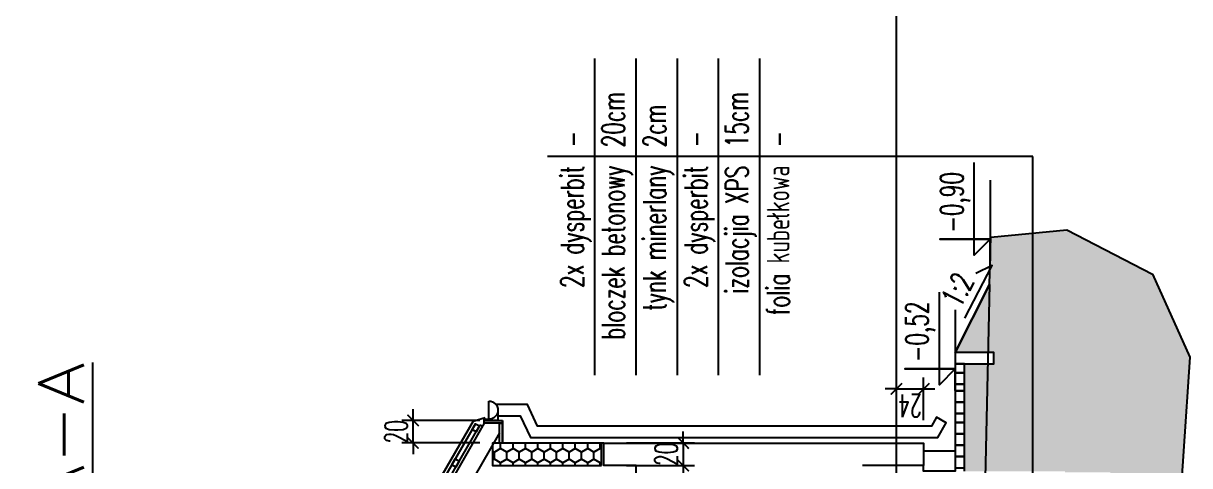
# Model space of a CAD drawing. Header units: millimetres. Extents: x -24587 to 37983, y -70862 to 338.
# Drawn here: x 12663 to 13693, y -59887 to -59497 of the extents above; entities that cross this region are included whole.
import ezdxf
from ezdxf.enums import TextEntityAlignment as Align

# ---------------------------------------------------------------- set-up
doc = ezdxf.new("R2010")
doc.units = ezdxf.units.MM
doc.header["$LTSCALE"] = 50
doc.linetypes.add('DASHED2', pattern=[9.525, 6.35, -3.175])
doc.layers.get('Defpoints').update_dxf_attribs({"color": 251})
doc.layers.add('__NIEDRUK__', color=54, linetype='Continuous', plot=False)
for name, color, linetype in [('A-WIEZBA', 163, 'Continuous'), ('K-HATCH', 8, 'Continuous'), ('K-HATCH243', 243, 'Continuous'), ('K-LINIA', 254, 'Continuous'), ('K-SCIANY', 2, 'Continuous'), ('K-SRUBY', 3, 'Continuous'), ('K-TEXT 2.4mm', 71, 'Continuous'), ('K-TEXT 2mm', 254, 'Continuous'), ('K-TEXT 4mm', 4, 'Continuous'), ('K-WYMIARY', 1, 'Continuous')]:
    doc.layers.add(name, color=color, linetype=linetype)
doc.styles.add('text 2mm', font='romans.shx', dxfattribs={"width": 0.65})
doc.styles.add('text 4mm', font='romans.shx', dxfattribs={"width": 0.8})
doc.styles.add('WYM1', font='romanszb.shx', dxfattribs={"width": 0.6})
doc.dimstyles.new('CM100', dxfattribs={"dimscale": 5, "dimtxt": 2, "dimasz": 1, "dimexe": 1, "dimexo": 2, "dimgap": 0.5, "dimtad": 1, "dimrnd": 0.5, "dimdsep": 46, "dimtxsty": 'WYM1', "dimblk": 'OBLIQUE', "dimcen": 0, "dimdle": 1, "dimclrd": 253, "dimclre": 251, "dimclrt": 30, "dimadec": 0, "dimazin": 0, "dimtfac": 1, "dimtix": 1, "dimtmove": 0, "dimatfit": 0, "dimfxl": 1, "dimtfillclr": 256, "dimtolj": 1, "dimarcsym": 0})

# ---------------------------------------------------------------- blocks, each defined once
blk = doc.blocks.new('A$C00a14aaa')
blk.add_lwpolyline([(24, 4), (24, -15.8), (5, -24.8), (5, -384.7), (17.7, -392.1), (22.7, -383.4), (15, -379), (15, -31.1), (34, -22.1), (34, 5.8)])
blk = doc.blocks.new('_ArchTick')
at = {"color": 0, "linetype": 'ByBlock', "const_width": 0.15}
blk.add_lwpolyline([(-0.5, -0.5), (0.5, 0.5)], dxfattribs=at)
blk = doc.blocks.new('*D158')
at = {"layer": 'Defpoints', "color": 0, "transparency": 16777216}
for p in [(13007, -59847.4), (13086, -59847.4), (13086, -59867.3)]:
    blk.add_point(p, dxfattribs=at)
at = {"layer": 'K-WYMIARY', "color": 253, "lineweight": -2, "transparency": 16777216}
for p, q in [((13007, -59847.4), (13007, -59837.4)), ((13007, -59867.3), (13007, -59847.4)), ((13007, -59867.3), (13007, -59877.3))]:
    blk.add_line(p, q, dxfattribs=at)
at = {"layer": 'K-WYMIARY', "color": 251, "lineweight": -2, "transparency": 16777216}
for p, q in [((13066, -59847.4), (12997, -59847.4)), ((13066, -59867.3), (12997, -59867.3))]:
    blk.add_line(p, q, dxfattribs=at)
at = {"layer": 'K-WYMIARY', "color": 253, "lineweight": -2, "transparency": 16777216, "xscale": 10, "yscale": 10, "zscale": 10}
for p, rotation in [((13007, -59847.4), 270.0000000000001), ((13007, -59867.3), 90.0000000000001)]:
    blk.add_blockref('_ArchTick', p, dxfattribs=dict(at, rotation=rotation))
at = {"layer": 'K-WYMIARY', "color": 30, "transparency": 16777216, "insert": (12992, -59857.4), "char_height": 20, "attachment_point": 5, "rotation": 90, "style": 'WYM1'}
blk.add_mtext('\\A1;20', dxfattribs=at)
blk = doc.blocks.new('*D159')
at = {"layer": 'Defpoints', "color": 0, "transparency": 16777216}
for p in [(13175.5, -59867.3), (13175.5, -59887.3), (13245.6, -59887.3)]:
    blk.add_point(p, dxfattribs=at)
at = {"layer": 'K-WYMIARY', "color": 253, "lineweight": -2, "transparency": 16777216}
for p, q in [((13245.6, -59867.3), (13245.6, -59857.3)), ((13245.6, -59867.3), (13245.6, -59887.3)), ((13245.6, -59887.3), (13245.6, -59897.3))]:
    blk.add_line(p, q, dxfattribs=at)
at = {"layer": 'K-WYMIARY', "color": 251, "lineweight": -2, "transparency": 16777216}
for p, q in [((13195.5, -59867.3), (13255.6, -59867.3)), ((13195.5, -59887.3), (13255.6, -59887.3))]:
    blk.add_line(p, q, dxfattribs=at)
at = {"layer": 'K-WYMIARY', "color": 253, "lineweight": -2, "transparency": 16777216, "xscale": 10, "yscale": 10, "zscale": 10}
for p, rotation in [((13245.6, -59867.3), 270.0000000000001), ((13245.6, -59887.3), 90.0000000000001)]:
    blk.add_blockref('_ArchTick', p, dxfattribs=dict(at, rotation=rotation))
at = {"layer": 'K-WYMIARY', "color": 30, "transparency": 16777216, "insert": (13230.6, -59877.3), "char_height": 20, "attachment_point": 5, "rotation": 90, "style": 'WYM1'}
blk.add_mtext('\\A1;20', dxfattribs=at)
blk = doc.blocks.new('*D183')
at = {"layer": 'Defpoints', "color": 0, "transparency": 16777216}
for p in [(13458, -59819.6), (13458, -59867.3), (13434, -59931.3)]:
    blk.add_point(p, dxfattribs=at)
at = {"layer": 'K-WYMIARY', "color": 251, "lineweight": -2, "transparency": 16777216}
for p, q in [((13434, -59911.3), (13434, -59809.6)), ((13458, -59847.3), (13458, -59809.6))]:
    blk.add_line(p, q, dxfattribs=at)
at = {"layer": 'K-WYMIARY', "color": 253, "lineweight": -2, "transparency": 16777216}
for p, q in [((13434, -59819.6), (13424, -59819.6)), ((13434, -59819.6), (13458, -59819.6)), ((13458, -59819.6), (13468, -59819.6))]:
    blk.add_line(p, q, dxfattribs=at)
at = {"layer": 'K-WYMIARY', "color": 253, "lineweight": -2, "transparency": 16777216, "xscale": 10, "yscale": 10, "zscale": 10}
blk.add_blockref('_ArchTick', (13434, -59819.6), dxfattribs=at)
at = {"layer": 'K-WYMIARY', "color": 253, "lineweight": -2, "transparency": 16777216, "xscale": 10, "yscale": 10, "zscale": 10, "rotation": 180.0000000000001}
blk.add_blockref('_ArchTick', (13458, -59819.6), dxfattribs=at)
at = {"layer": 'K-WYMIARY', "color": 30, "transparency": 16777216, "insert": (13446, -59834.6), "char_height": 20, "attachment_point": 5, "rotation": 180, "style": 'WYM1'}
blk.add_mtext('\\A1;24', dxfattribs=at)
blk = doc.blocks.new('A$Ccb614bb5')
blk.add_lwpolyline([(-9, 0), (0, 0), (0, 12), (-1, 12), (-1, 8), (-17, 8)])
blk.add_arc((-9, 8), 8, 180, 0)

msp = doc.modelspace()

# ---------------------------------------------------------------- hatches: boundary and pattern name
at = {"layer": 'K-HATCH'}
h = msp.add_hatch(dxfattribs=at)
h.set_pattern_fill('HONEY', color=256, scale=2)
h.set_pattern_definition([(90, (315.0566, 2), (-5.4992613, 9.525), [6.35, -12.7]), (210, (315.0566, 2), (-5.49926133, -9.525), [6.35, -12.7]), (150, (315.0566, 2), (-10.9985226, 2e-08), [-12.7, 6.35])])
h.paths.add_polyline_path([(13077.186, -59867.349), (13077.186, -59887.349), (13173.509, -59887.349), (13173.509, -59867.349)])
at = {"layer": 'K-HATCH243'}
h = msp.add_hatch(dxfattribs=at)
h.set_pattern_fill('AR-CONC', color=256, scale=0.12, angle=180)
h.set_pattern_definition([(320, (-1161.174, 2e-11), (-1.9126903, -21.8621603), [2.286, -25.146]), (265, (-1161.174, 2e-11), (22.9268214, 4.2292106), [1.8288, -20.11687]), (10.451445, (-1161.334, -1.822), (21.01413, -17.63295), [1.942801, -21.370829]), (316.1842, (-1155.078, 2e-11), (-5.045079, -32.529485), [3.429, -37.719]), (6.63556, (-1155.5, -2.71), (29.691135, -28.488496), [2.914203, -32.056273]), (261.18415, (-1155.078, 2e-11), (29.691135, -28.488496), [2.743196, -30.175168]), (291, (-1156.602, -3.048), (-12.271824, -18.193727), [2.286, -25.146]), (236, (-1156.602, -3.048), (22.102556, -7.4162434), [1.8288, -20.1168]), (341.451445, (-1157.625, -4.564), (9.830732, -25.60997), [1.942801, -21.3707925]), (307.5, (-1161.174, 2e-11), (10.1466047, -0.3706324), [0, -19.87296, 0, -20.4216, 0, -20.193]), (277.5, (-1161.174, 2e-11), (12.021669, -8.0183595), [0, -11.64336, 0, -19.41576, 0, -7.6962]), (237.5, (-1161.174, 6.797), (-0.6874493, -16.2708714), [0, -7.62, 0, -23.7744, 0, -31.5468]), (227.5, (-1161.174, 9.845), (3.051179, -17.7755018), [0, -9.906, 0, -15.78864, 0, -22.4028])])
h.paths.add_polyline_path([(13623.009, -60349.349), (13583.009, -60349.349), (13583.009, -60331.349), (13466.009, -60331.349), (13466.009, -60783.349), (13583.009, -60783.349), (13583.009, -60761.349), (13623.009, -60761.349), (13623.009, -60821.349), (13583.009, -60821.349), (13583.009, -60822.424), (13486.009, -60822.273), (13486.009, -61000.433), (13486.071, -61156.348), (13522.166, -61113.688), (13592.408, -61043.446), (13656.457, -60806.529), (13681.85, -59957.558), (13693.014, -59791.614), (13660.32, -59718.215), (13584.567, -59679.122), (13517.521, -59685.621), (13516.169, -59727.461), (13486.009, -59787.349), (13520.009, -59787.349), (13520.009, -59797.349), (13494.009, -59797.349), (13494.009, -59892.349), (13583.009, -59892.349), (13583.009, -59893.349), (13623.009, -59893.349), (13623.009, -59953.349), (13583.009, -59953.349), (13583.009, -59931.349), (13466.009, -59931.349), (13466.009, -60307.349), (13583.009, -60307.349), (13583.009, -60289.349), (13623.009, -60289.349)])

# ---------------------------------------------------------------- linework, layer by layer
at = {"layer": '__NIEDRUK__'}
msp.add_line((13434.009, -63820.386), (13434.009, -58360.659), dxfattribs=at)
msp.add_lwpolyline([(13494.009, -59892.349), (13494.009, -59797.349), (13520.009, -59797.349), (13520.009, -59787.349), (13486.009, -59787.349), (13516.169, -59727.461), (13517.521, -59685.621), (13584.567, -59679.122), (13660.32, -59718.215), (13693.014, -59791.614), (13681.85, -59957.558)], dxfattribs=at)
at = {"layer": 'A-WIEZBA'}
for p, q in [((12754.591, -60391.099), (13066.292, -59851.217)), ((13069.958, -59849.869), (12756.756, -60392.349)), ((13066.292, -59851.217), (13068.458, -59852.467)), ((13083.482, -59858.443), (12775.232, -60392.349))]:
    msp.add_line(p, q, dxfattribs=at)
at = {"layer": 'A-WIEZBA', "elevation": 0}
for points in [[(13085.958, -59847.369), (13085.958, -59849.869), (13069.958, -59849.869), (13069.958, -59847.369)], [(13062.68, -59857.473), (13059.216, -59855.473), (13062.216, -59850.277), (13065.68, -59852.277)], [(13085.958, -59867.349), (13083.458, -59867.349), (13083.458, -59849.869), (13085.958, -59849.869)], [(13044.725, -59888.573), (13041.261, -59886.573), (13044.261, -59881.377), (13047.725, -59883.377)]]:
    msp.add_lwpolyline(points, close=True, dxfattribs=at)
msp.add_lwpolyline([(13085.958, -59849.869), (13069.958, -59849.869)], dxfattribs=at)
at = {"layer": 'K-HATCH'}
for points in [[(13520.009, -59797.349), (13520.009, -59787.349), (13486.009, -59787.349), (13486.009, -59797.349)], [(13494.009, -59805.349), (13494.009, -59797.349), (13486.009, -59797.349), (13486.009, -59805.349)], [(13494.009, -59815.349), (13494.009, -59805.349), (13486.009, -59805.349), (13486.009, -59815.349)], [(13494.009, -59821.349), (13494.009, -59815.349), (13486.009, -59815.349), (13486.009, -59821.349)], [(13494.009, -59831.349), (13494.009, -59821.349), (13486.009, -59821.349), (13486.009, -59831.349)], [(13494.009, -59841.349), (13494.009, -59831.349), (13486.009, -59831.349), (13486.009, -59841.349)], [(13494.009, -59849.349), (13494.009, -59841.349), (13486.009, -59841.349), (13486.009, -59849.349)], [(13494.009, -59859.349), (13494.009, -59849.349), (13486.009, -59849.349), (13486.009, -59859.349)], [(13173.509, -59887.349), (13173.509, -59867.349), (13077.186, -59867.349), (13077.186, -59887.349)], [(13494.009, -59869.349), (13494.009, -59859.349), (13486.009, -59859.349), (13486.009, -59869.349)], [(13494.009, -59879.349), (13494.009, -59869.349), (13486.009, -59869.349), (13486.009, -59879.349)], [(13494.009, -59889.349), (13494.009, -59879.349), (13486.009, -59879.349), (13486.009, -59889.349)]]:
    msp.add_lwpolyline(points, close=True, dxfattribs=at)
at = {"layer": 'K-LINIA'}
for points in [[(13175.509, -59867.349), (13458.009, -59867.349), (13458.009, -59874.349), (13486.009, -59874.349)], [(13458.009, -59874.349), (13458.009, -59887.349)]]:
    msp.add_lwpolyline(points, dxfattribs=at)
at = {"layer": 'K-SCIANY'}
for points in [[(13516.169, -59727.461), (13517.521, -59685.621)], [(13516.169, -59727.461), (13486.009, -59787.349), (13486.009, -59892.349), (13458.009, -59892.349), (13458.009, -59887.349), (13404.009, -59887.349)], [(13156.509, -60470.349), (13156.509, -60331.349), (13229.009, -60331.349), (13229.009, -60307.349), (13156.509, -60307.349), (13156.509, -59931.349), (13204.009, -59931.349), (13204.009, -59887.349), (13175.509, -59887.349), (13175.509, -59867.349), (13085.958, -59867.349), (13085.958, -59847.369)]]:
    msp.add_lwpolyline(points, dxfattribs=at)
at = {"layer": 'K-SCIANY', "linetype": 'DASHED2'}
msp.add_lwpolyline([(13516.169, -59727.461), (13486.009, -61132.748)], dxfattribs=at)
at = {"layer": 'K-SCIANY', "elevation": 0}
for points in [[(13060.115, -59847.917), (13070.827, -59844.937)], [(13060.115, -59847.917), (12745.787, -60392.349), (13060.115, -60936.781)]]:
    msp.add_lwpolyline(points, dxfattribs=at)
at = {"layer": 'K-SRUBY', "elevation": 0}
msp.add_lwpolyline([(13062.216, -59850.277), (12749.251, -60392.349), (13062.216, -60934.421)], dxfattribs=at)
at = {"layer": 'K-TEXT 2.4mm'}
for points in [[(13516.845, -59635.344), (13516.845, -59706.541), (13516.845, -59687.42), (13502.791, -59701.475), (13502.791, -59687.42), (13516.845, -59687.42), (13472.195, -59687.42), (13502.791, -59687.42), (13502.791, -59619.66)], [(13486.009, -59749.722), (13486.009, -59820.919), (13486.009, -59801.798), (13471.955, -59815.852), (13471.955, -59801.798), (13486.009, -59801.798), (13441.358, -59801.798), (13471.955, -59801.798), (13471.955, -59734.038)]]:
    msp.add_lwpolyline(points, dxfattribs=at)
at = {"layer": 'K-TEXT 2mm'}
for points in [[(13167.692, -59807.424), (13167.692, -59527.891)], [(13204.087, -59807.424), (13204.087, -59527.891)], [(13240.481, -59807.424), (13240.481, -59527.891)], [(13276.876, -59807.424), (13276.876, -59527.891)], [(13313.271, -59807.424), (13313.271, -59527.891)], [(13554.444, -59614.252), (13125.807, -59614.252)], [(13554.444, -59949.871), (13554.444, -59614.252)], [(13494.504, -59757.228), (13518.59, -59710.539), (13504.073, -59717.575)]]:
    msp.add_lwpolyline(points, dxfattribs=at)

# ---------------------------------------------------------------- block references
at = {"layer": 'K-SRUBY', "xscale": -1, "rotation": 90.00000000000007}
msp.add_blockref('A$Ccb614bb5', (13081.958, -59847.369), dxfattribs=at)
at = {"layer": 'K-SRUBY', "rotation": 90.00000000000021}
msp.add_blockref('A$C00a14aaa', (13085.958, -59867.349), dxfattribs=at)

# ---------------------------------------------------------------- texts
at = {"layer": 'K-TEXT 2mm', "style": 'text 2mm', "width": 0.65}
for s, p in [('20cm', (13183.896, -59606.359)), ('15cm', (13293.08, -59606.359)), ('2cm', (13220.291, -59606.359)), ('-', (13147.502, -59606.359)), ('-', (13256.685, -59606.359)), ('-', (13329.475, -59606.359))]:
    msp.add_text(s, height=20, rotation=90, dxfattribs=at).set_placement(p, align=Align.MIDDLE_LEFT)
for s, p in [('2x dysperbit', (13147.502, -59622.44)), ('bloczek betonowy', (13183.896, -59622.44)), ('tynk minerlany', (13220.291, -59622.44)), ('2x dysperbit', (13256.685, -59622.44)), ('izolacjia XPS', (13293.08, -59622.44)), ('folia kubełkowa', (13329.475, -59622.44))]:
    msp.add_text(s, height=20, rotation=90, dxfattribs=at).set_placement(p, align=Align.MIDDLE_RIGHT)
for s, p in [('-0,90', (13482.989, -59654.758)), ('-0,52', (13452.153, -59769.136))]:
    msp.add_text(s, height=20, rotation=90, dxfattribs=at).set_placement(p, align=Align.MIDDLE_CENTER)
msp.add_text('1:2', height=20, rotation=62.711528, dxfattribs=at).set_placement((13490.469, -59748.944))
at = {"layer": 'K-TEXT 4mm', "style": 'text 4mm', "width": 1.2}
msp.add_text('%%UPRZEKRÓJ A-A', height=40, rotation=90, dxfattribs=at).set_placement((12716.09, -60287.825))

# ---------------------------------------------------------------- dimensions: what is measured, and where the dimension line sits
at = {"layer": 'K-WYMIARY'}
for base, p1, p2, angle, picture, middle in [((13458.009, -59819.597), (13434.009, -59931.349), (13458.009, -59867.349), 180, '*D183', (13446.009, -59834.597)), ((13006.983, -59847.369), (13085.958, -59867.349), (13085.958, -59847.369), 90, '*D158', (12991.983, -59857.359)), ((13245.649, -59887.349), (13175.509, -59867.349), (13175.509, -59887.349), 90, '*D159', (13230.649, -59877.349))]:
    dim = msp.add_linear_dim(base=base, p1=p1, p2=p2, angle=angle, dimstyle='CM100', override={"dimscale": 10, "dimblk": 'ArchTick'}, dxfattribs=at)
    dim.commit()
    dim.dimension.update_dxf_attribs({"geometry": picture, "text_midpoint": middle})

doc.saveas('drawing.dxf')
